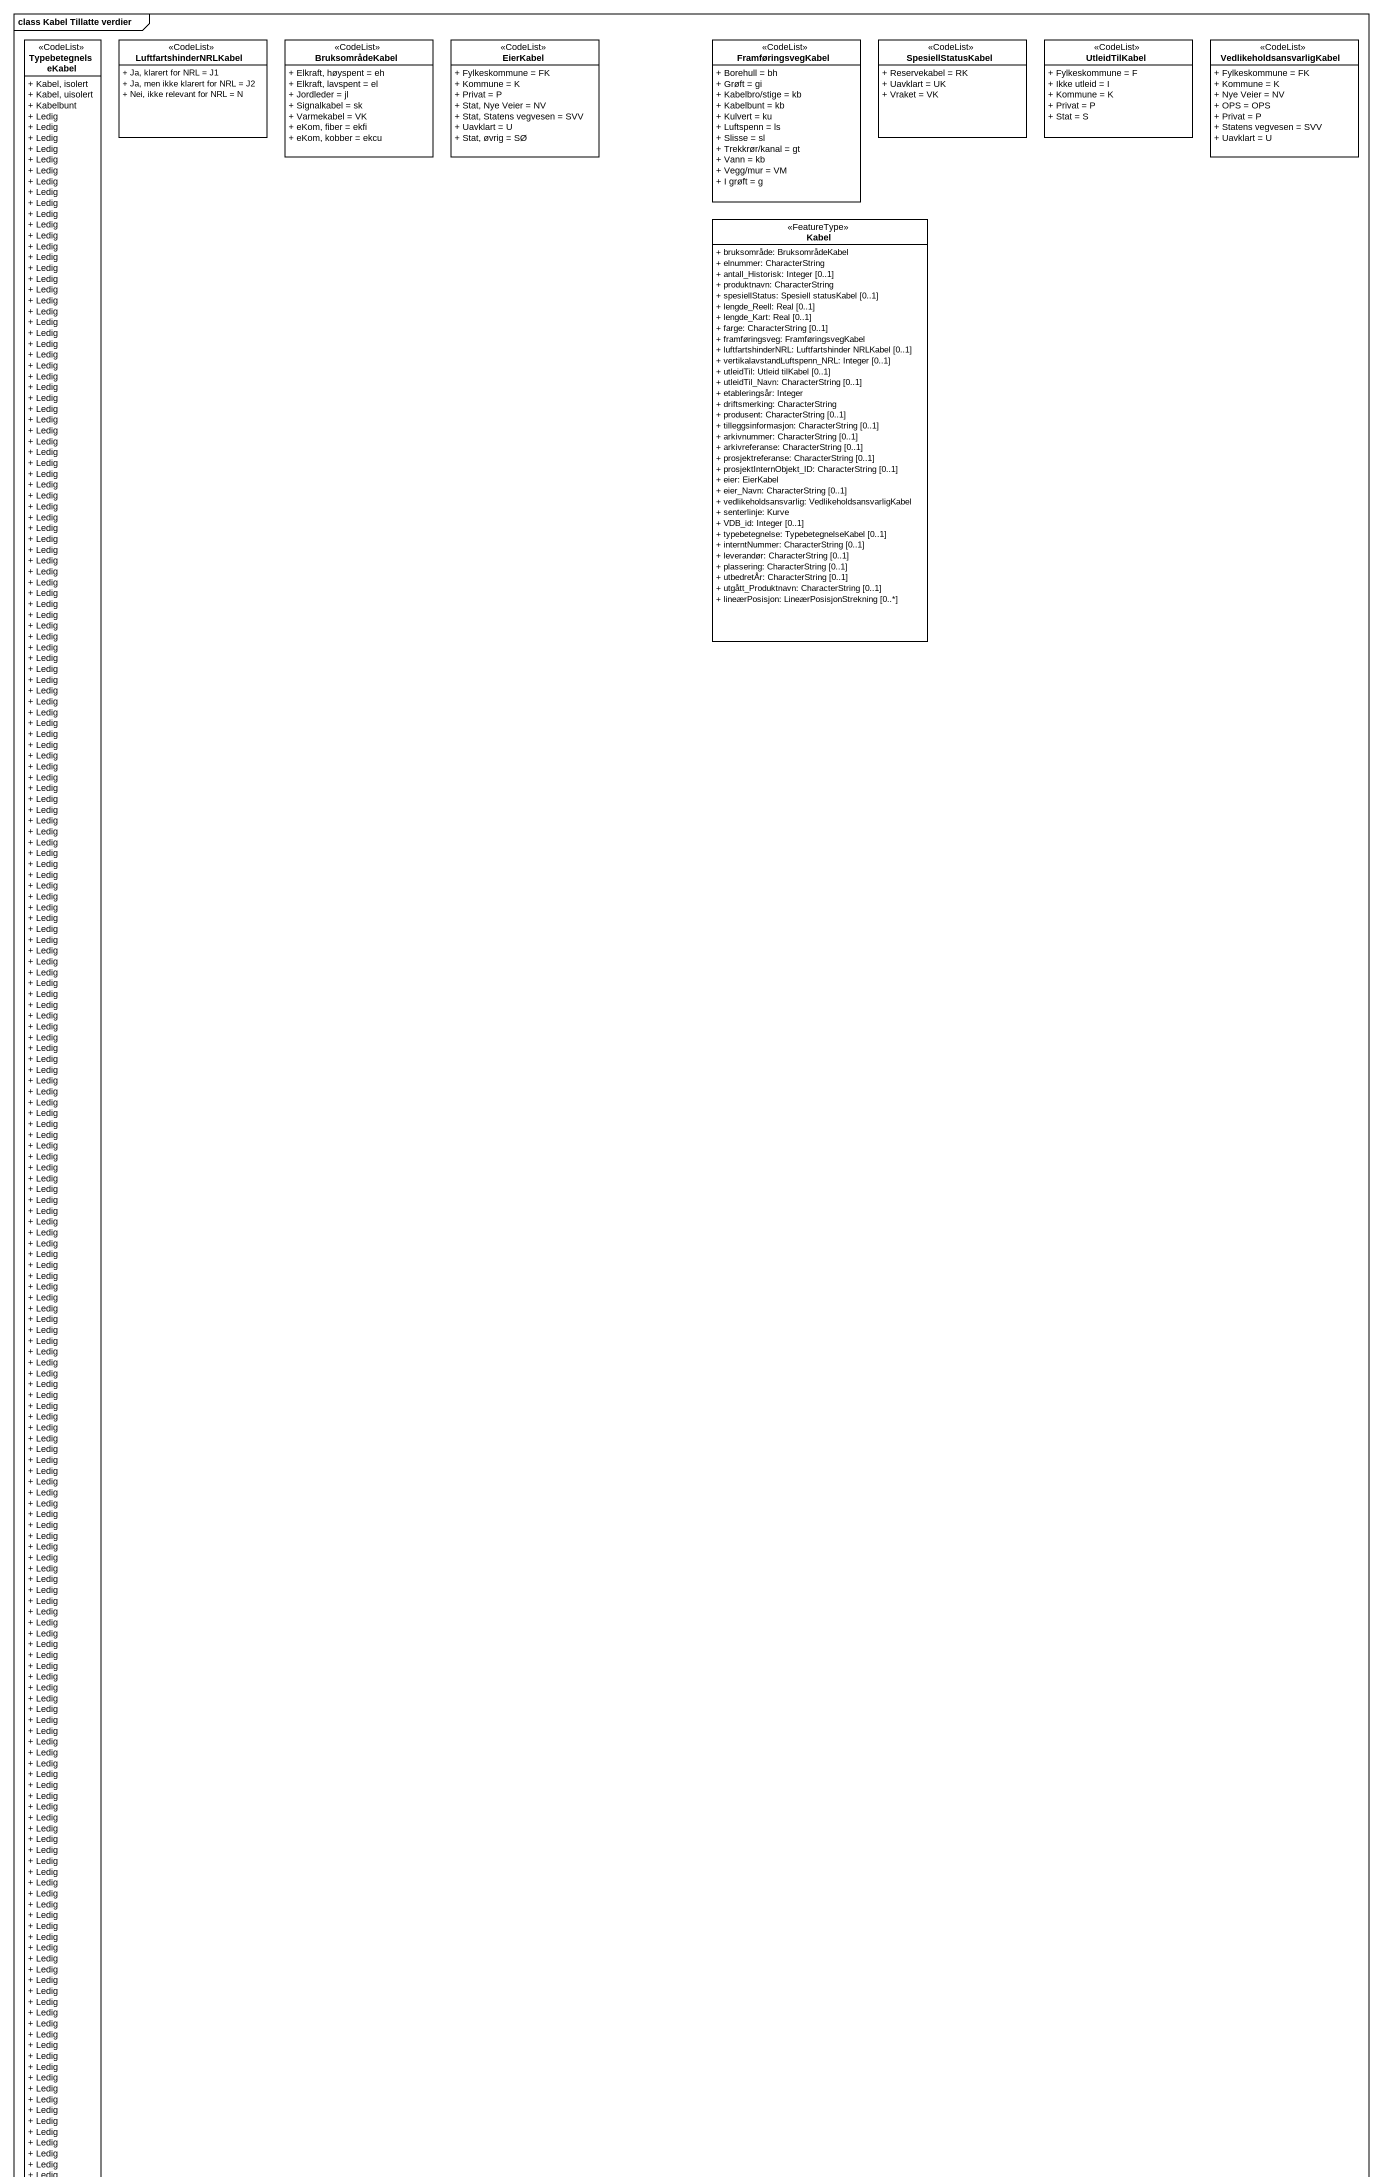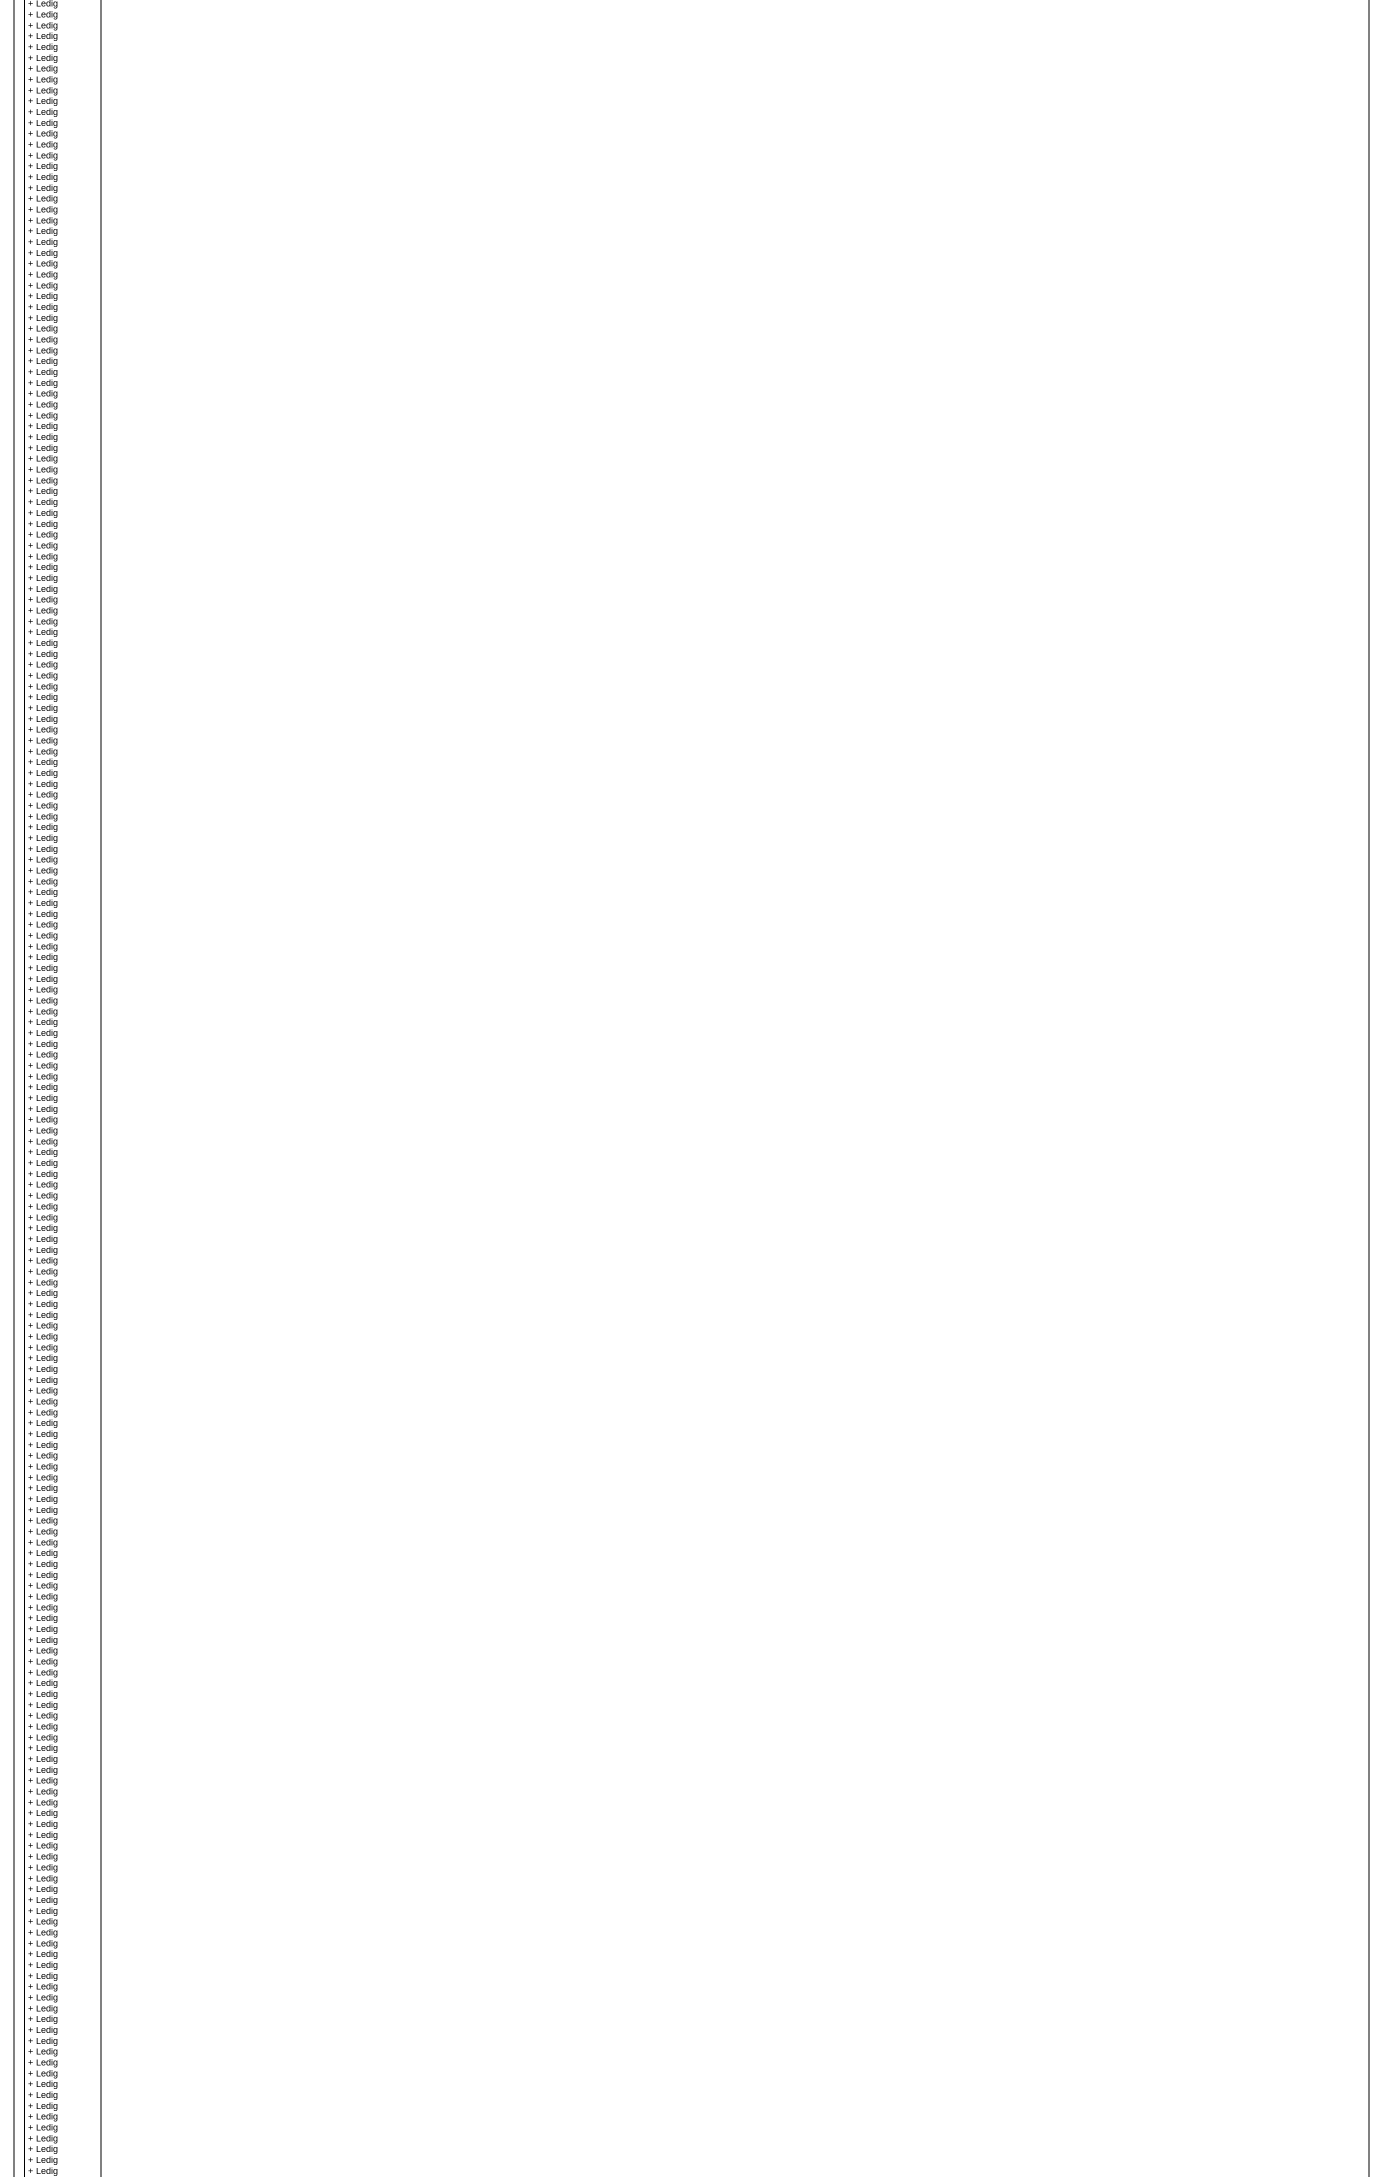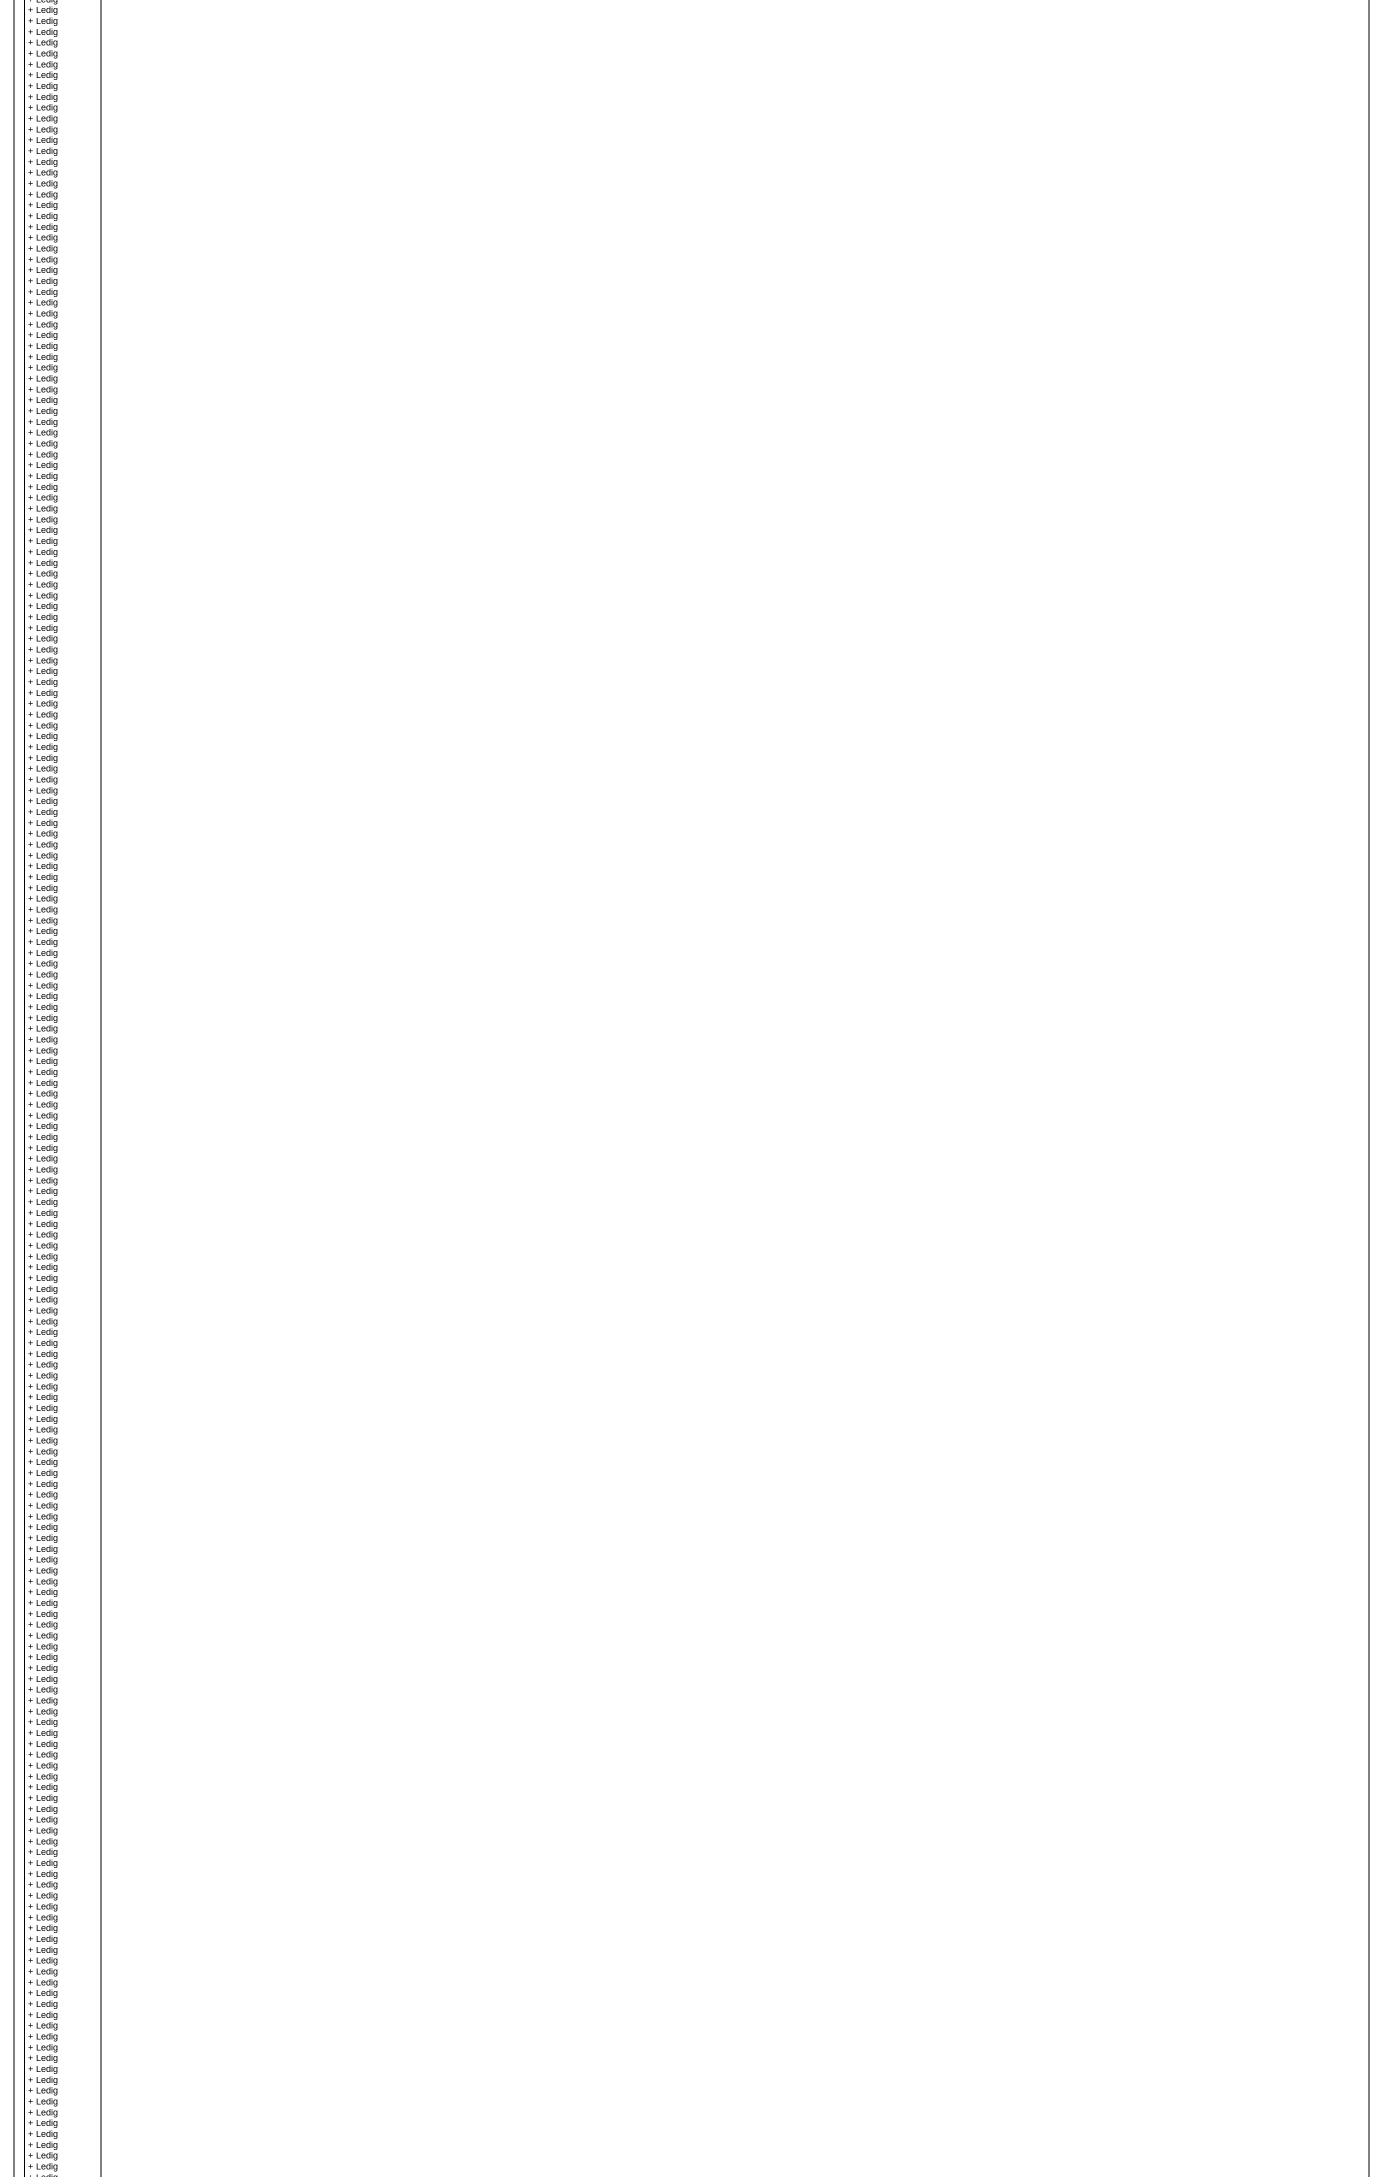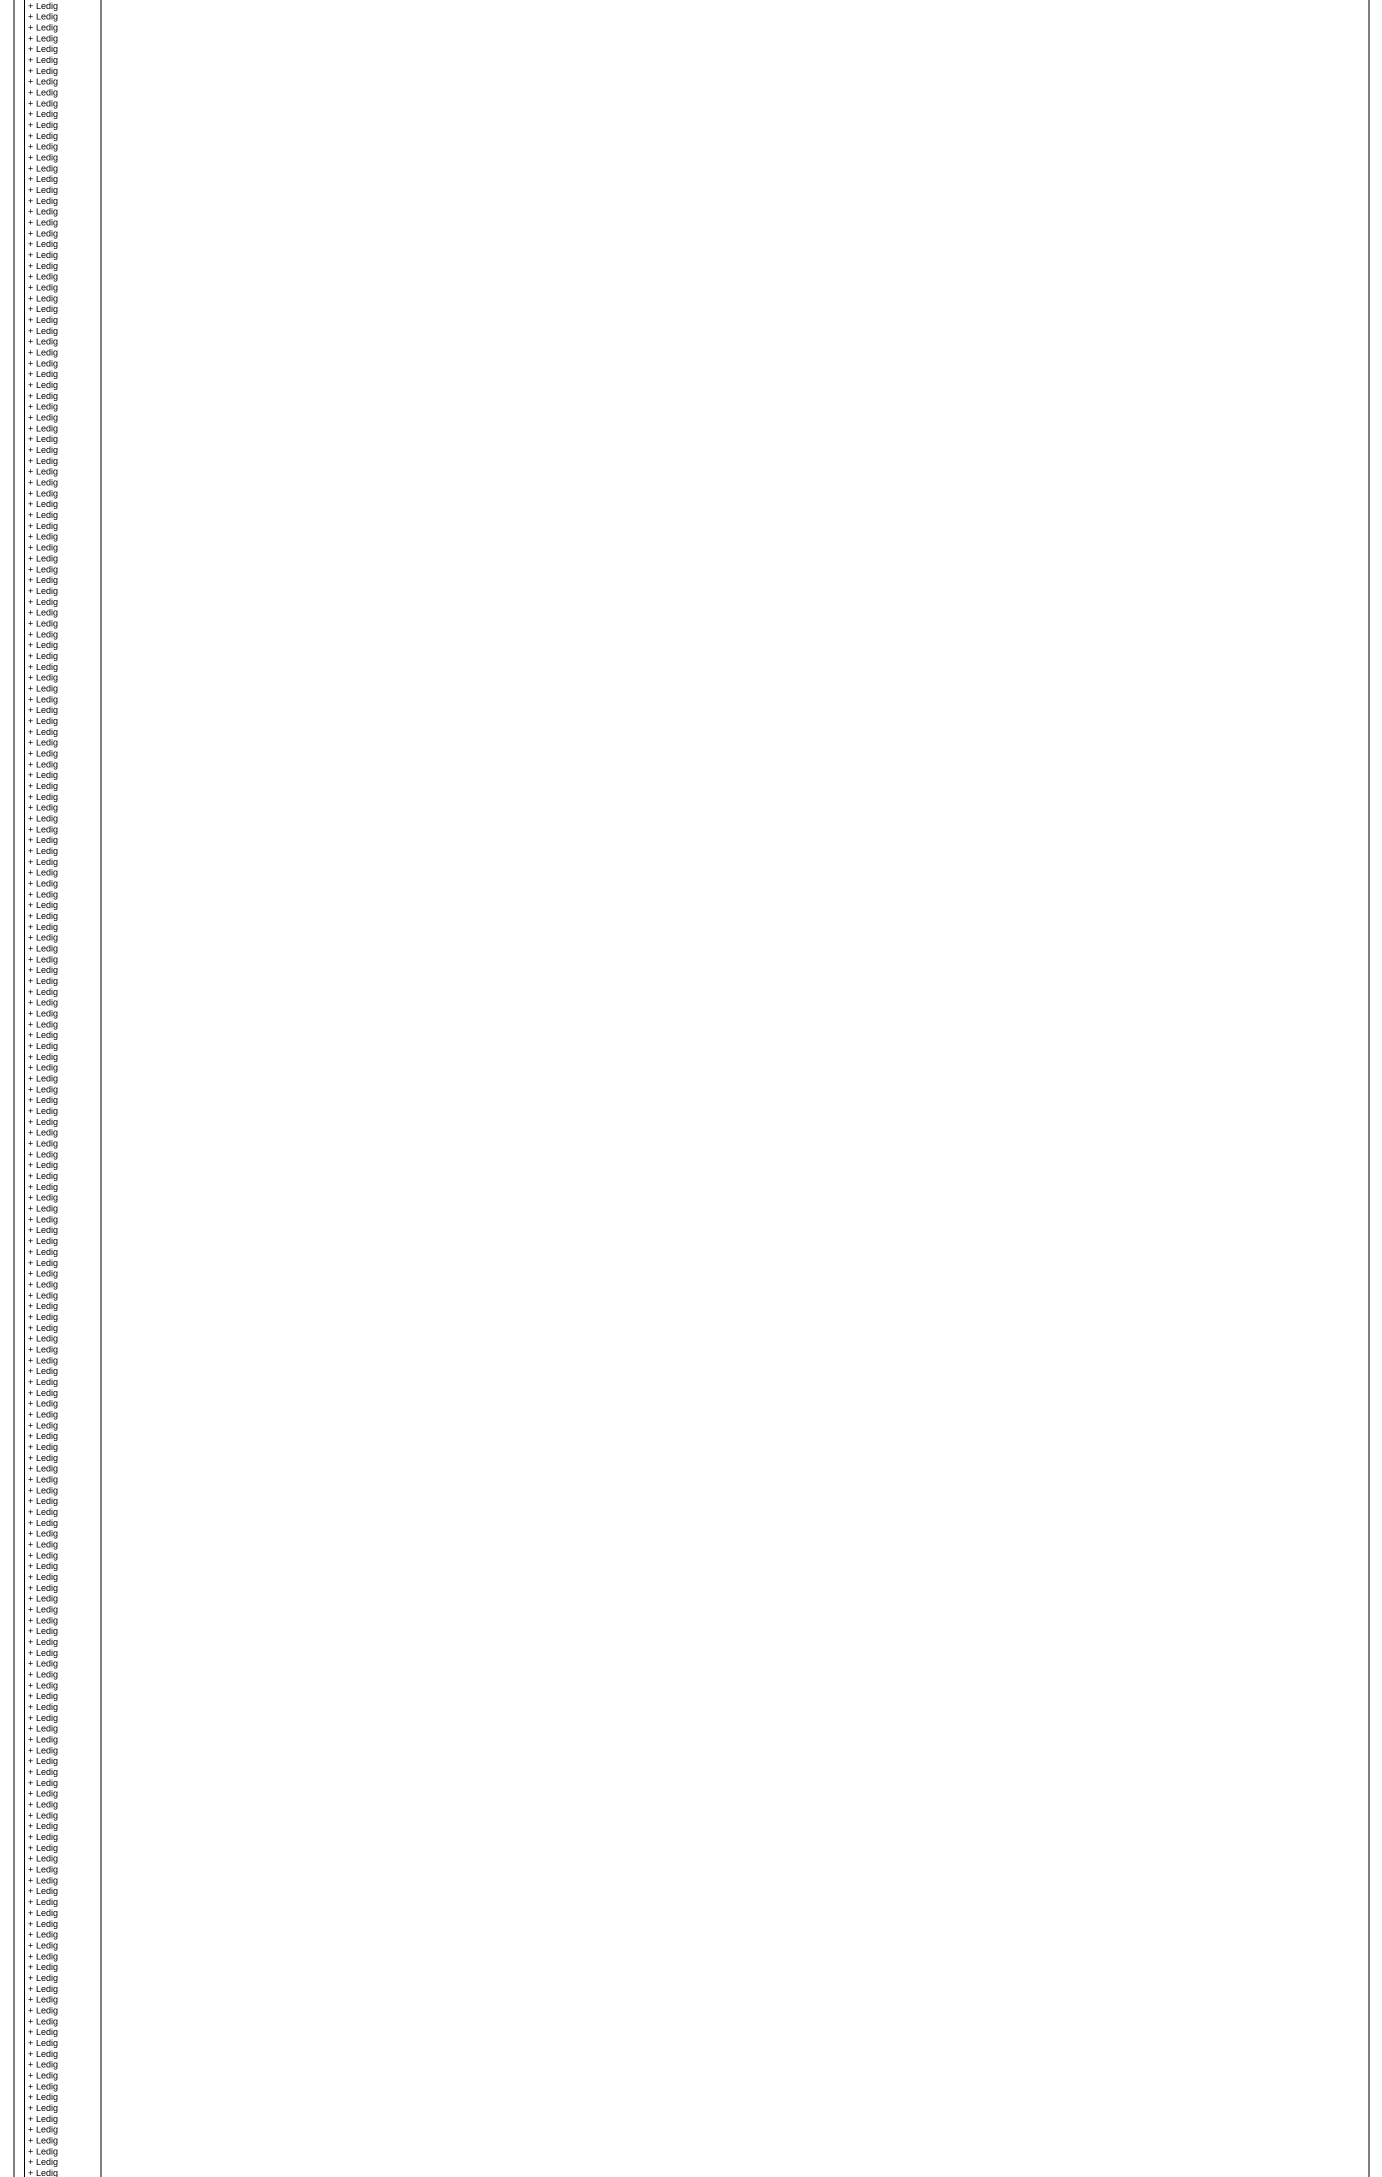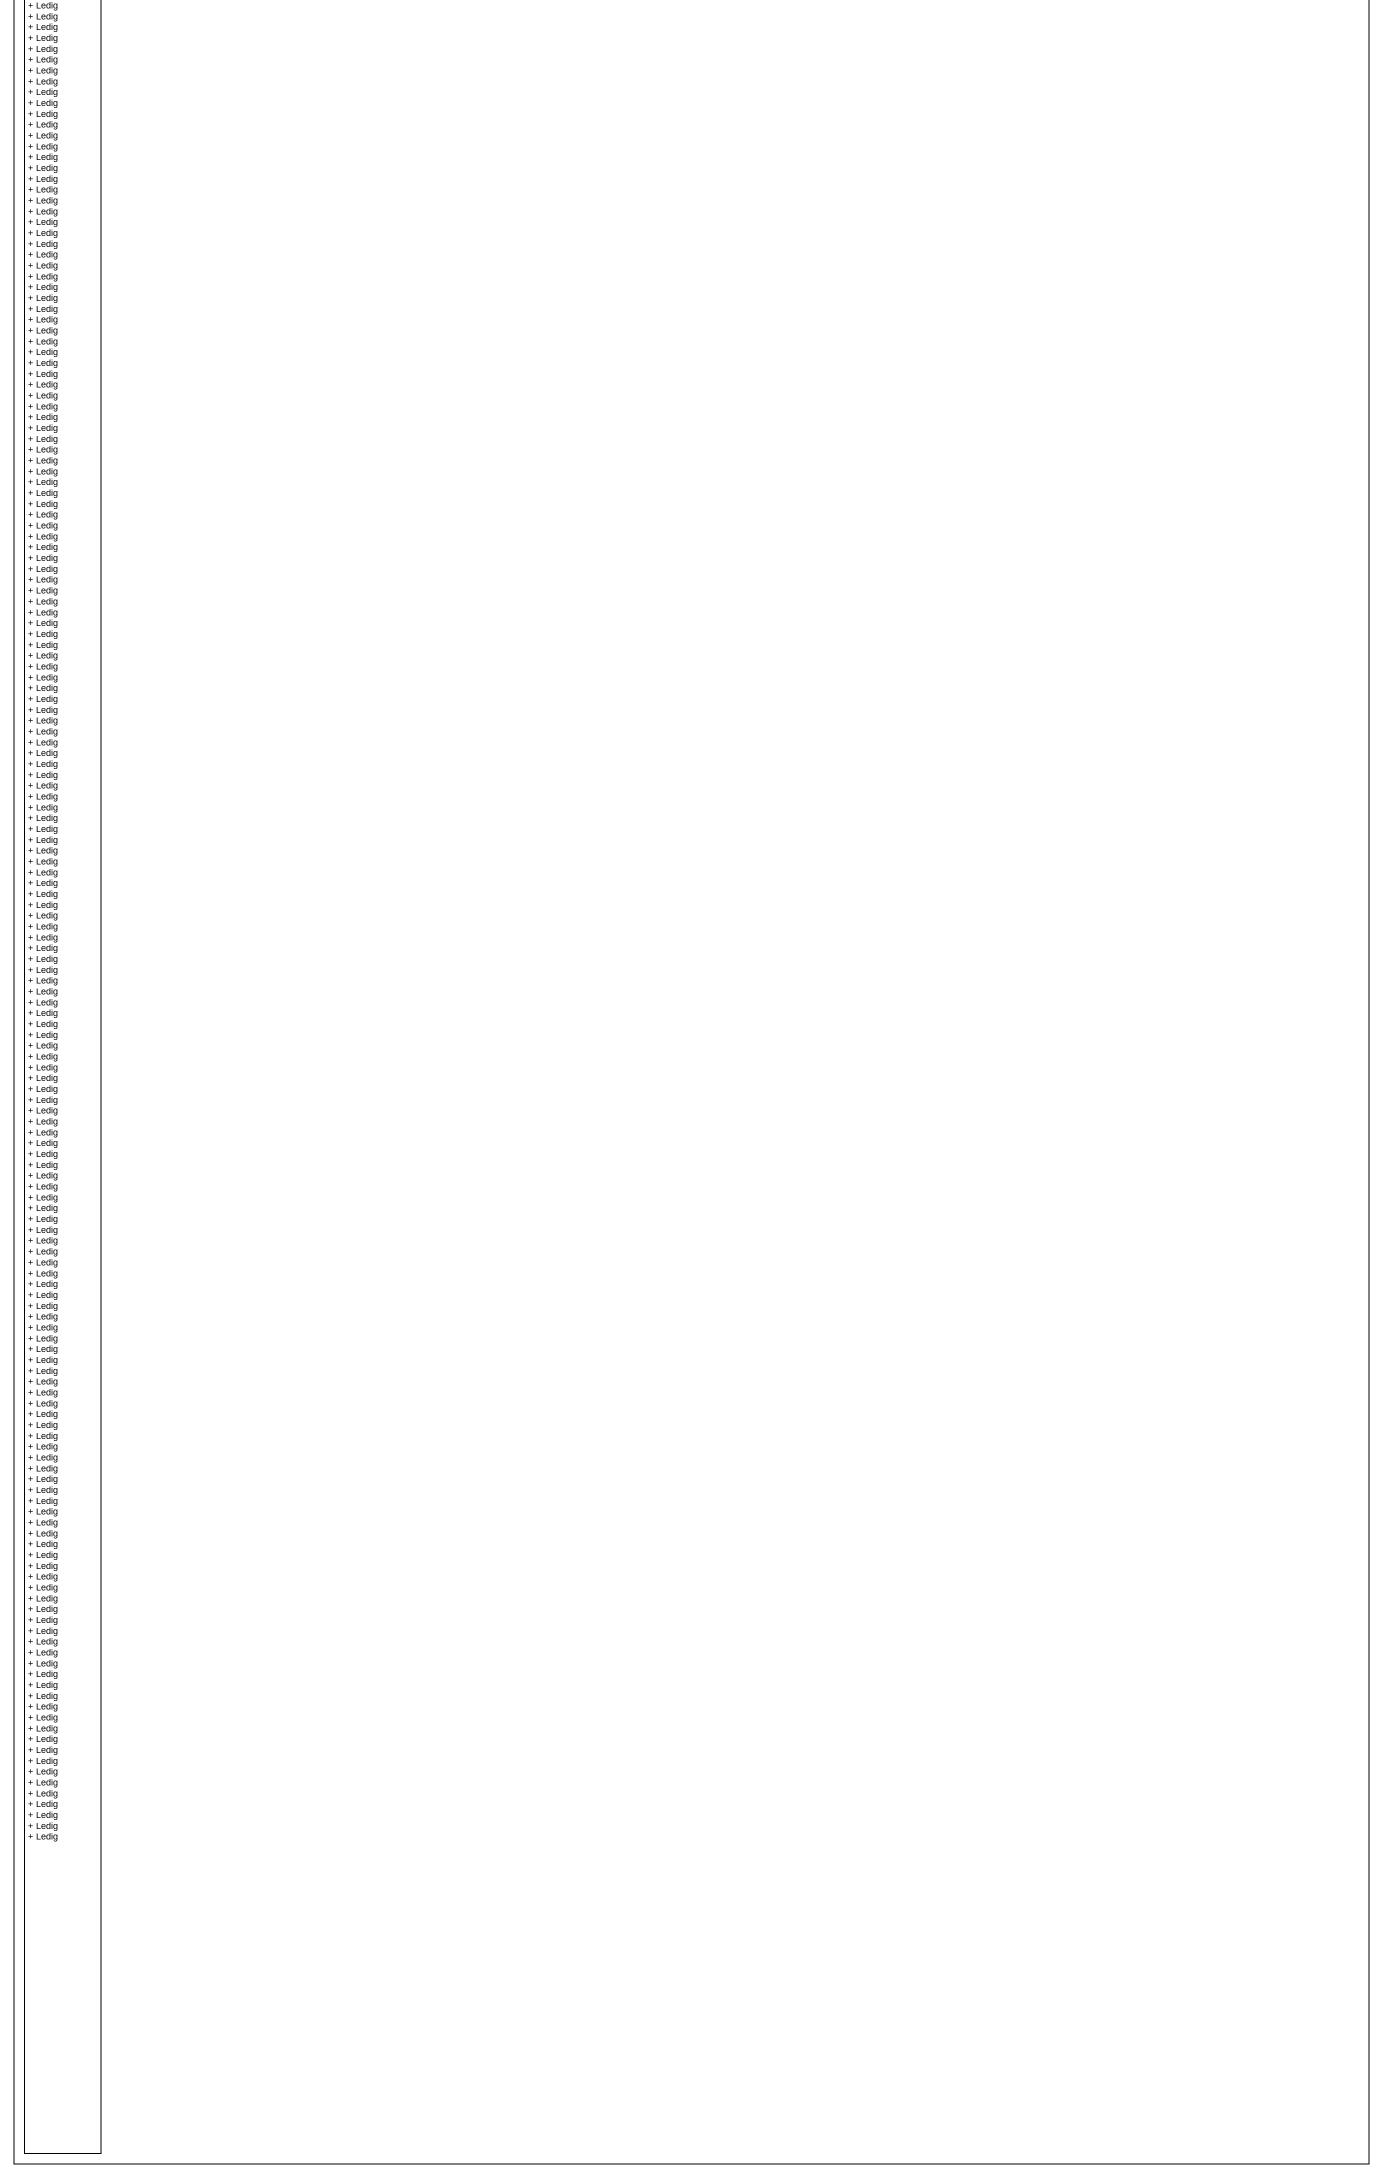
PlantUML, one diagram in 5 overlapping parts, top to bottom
@startuml
mainframe class Kabel Tillatte verdier
hide circle
hide empty members
skinparam classAttributeIconSize 0
class TypebetegnelseKabel <<CodeList>> {
  + Kabel, isolert
  + Kabel, uisolert
  + Kabelbunt
  + Ledig
  + Ledig
  + Ledig
  + Ledig
  + Ledig
  + Ledig
  + Ledig
  + Ledig
  + Ledig
  + Ledig
  + Ledig
  + Ledig
  + Ledig
  + Ledig
  + Ledig
  + Ledig
  + Ledig
  + Ledig
  + Ledig
  + Ledig
  + Ledig
  + Ledig
  + Ledig
  + Ledig
  + Ledig
  + Ledig
  + Ledig
  + Ledig
  + Ledig
  + Ledig
  + Ledig
  + Ledig
  + Ledig
  + Ledig
  + Ledig
  + Ledig
  + Ledig
  + Ledig
  + Ledig
  + Ledig
  + Ledig
  + Ledig
  + Ledig
  + Ledig
  + Ledig
  + Ledig
  + Ledig
  + Ledig
  + Ledig
  + Ledig
  + Ledig
  + Ledig
  + Ledig
  + Ledig
  + Ledig
  + Ledig
  + Ledig
  + Ledig
  + Ledig
  + Ledig
  + Ledig
  + Ledig
  + Ledig
  + Ledig
  + Ledig
  + Ledig
  + Ledig
  + Ledig
  + Ledig
  + Ledig
  + Ledig
  + Ledig
  + Ledig
  + Ledig
  + Ledig
  + Ledig
  + Ledig
  + Ledig
  + Ledig
  + Ledig
  + Ledig
  + Ledig
  + Ledig
  + Ledig
  + Ledig
  + Ledig
  + Ledig
  + Ledig
  + Ledig
  + Ledig
  + Ledig
  + Ledig
  + Ledig
  + Ledig
  + Ledig
  + Ledig
  + Ledig
  + Ledig
  + Ledig
  + Ledig
  + Ledig
  + Ledig
  + Ledig
  + Ledig
  + Ledig
  + Ledig
  + Ledig
  + Ledig
  + Ledig
  + Ledig
  + Ledig
  + Ledig
  + Ledig
  + Ledig
  + Ledig
  + Ledig
  + Ledig
  + Ledig
  + Ledig
  + Ledig
  + Ledig
  + Ledig
  + Ledig
  + Ledig
  + Ledig
  + Ledig
  + Ledig
  + Ledig
  + Ledig
  + Ledig
  + Ledig
  + Ledig
  + Ledig
  + Ledig
  + Ledig
  + Ledig
  + Ledig
  + Ledig
  + Ledig
  + Ledig
  + Ledig
  + Ledig
  + Ledig
  + Ledig
  + Ledig
  + Ledig
  + Ledig
  + Ledig
  + Ledig
  + Ledig
  + Ledig
  + Ledig
  + Ledig
  + Ledig
  + Ledig
  + Ledig
  + Ledig
  + Ledig
  + Ledig
  + Ledig
  + Ledig
  + Ledig
  + Ledig
  + Ledig
  + Ledig
  + Ledig
  + Ledig
  + Ledig
  + Ledig
  + Ledig
  + Ledig
  + Ledig
  + Ledig
  + Ledig
  + Ledig
  + Ledig
  + Ledig
  + Ledig
  + Ledig
  + Ledig
  + Ledig
  + Ledig
  + Ledig
  + Ledig
  + Ledig
  + Ledig
  + Ledig
  + Ledig
  + Ledig
  + Ledig
  + Ledig
  + Ledig
  + Ledig
  + Ledig
  + Ledig
  + Ledig
  + Ledig
  + Ledig
  + Ledig
  + Ledig
  + Ledig
  + Ledig
  + Ledig
  + Ledig
  + Ledig
  + Ledig
  + Ledig
  + Ledig
  + Ledig
  + Ledig
  + Ledig
  + Ledig
  + Ledig
  + Ledig
  + Ledig
  + Ledig
  + Ledig
  + Ledig
  + Ledig
  + Ledig
  + Ledig
  + Ledig
  + Ledig
  + Ledig
  + Ledig
  + Ledig
  + Ledig
  + Ledig
  + Ledig
  + Ledig
  + Ledig
  + Ledig
  + Ledig
  + Ledig
  + Ledig
  + Ledig
  + Ledig
  + Ledig
  + Ledig
  + Ledig
  + Ledig
  + Ledig
  + Ledig
  + Ledig
  + Ledig
  + Ledig
  + Ledig
  + Ledig
  + Ledig
  + Ledig
  + Ledig
  + Ledig
  + Ledig
  + Ledig
  + Ledig
  + Ledig
  + Ledig
  + Ledig
  + Ledig
  + Ledig
  + Ledig
  + Ledig
  + Ledig
  + Ledig
  + Ledig
  + Ledig
  + Ledig
  + Ledig
  + Ledig
  + Ledig
  + Ledig
  + Ledig
  + Ledig
  + Ledig
  + Ledig
  + Ledig
  + Ledig
  + Ledig
  + Ledig
  + Ledig
  + Ledig
  + Ledig
  + Ledig
  + Ledig
  + Ledig
  + Ledig
  + Ledig
  + Ledig
  + Ledig
  + Ledig
  + Ledig
  + Ledig
  + Ledig
  + Ledig
  + Ledig
  + Ledig
  + Ledig
  + Ledig
  + Ledig
  + Ledig
  + Ledig
  + Ledig
  + Ledig
  + Ledig
  + Ledig
  + Ledig
  + Ledig
  + Ledig
  + Ledig
  + Ledig
  + Ledig
  + Ledig
  + Ledig
  + Ledig
  + Ledig
  + Ledig
  + Ledig
  + Ledig
  + Ledig
  + Ledig
  + Ledig
  + Ledig
  + Ledig
  + Ledig
  + Ledig
  + Ledig
  + Ledig
  + Ledig
  + Ledig
  + Ledig
  + Ledig
  + Ledig
  + Ledig
  + Ledig
  + Ledig
  + Ledig
  + Ledig
  + Ledig
  + Ledig
  + Ledig
  + Ledig
  + Ledig
  + Ledig
  + Ledig
  + Ledig
  + Ledig
  + Ledig
  + Ledig
  + Ledig
  + Ledig
  + Ledig
  + Ledig
  + Ledig
  + Ledig
  + Ledig
  + Ledig
  + Ledig
  + Ledig
  + Ledig
  + Ledig
  + Ledig
  + Ledig
  + Ledig
  + Ledig
  + Ledig
  + Ledig
  + Ledig
  + Ledig
  + Ledig
  + Ledig
  + Ledig
  + Ledig
  + Ledig
  + Ledig
  + Ledig
  + Ledig
  + Ledig
  + Ledig
  + Ledig
  + Ledig
  + Ledig
  + Ledig
  + Ledig
  + Ledig
  + Ledig
  + Ledig
  + Ledig
  + Ledig
  + Ledig
  + Ledig
  + Ledig
  + Ledig
  + Ledig
  + Ledig
  + Ledig
  + Ledig
  + Ledig
  + Ledig
  + Ledig
  + Ledig
  + Ledig
  + Ledig
  + Ledig
  + Ledig
  + Ledig
  + Ledig
  + Ledig
  + Ledig
  + Ledig
  + Ledig
  + Ledig
  + Ledig
  + Ledig
  + Ledig
  + Ledig
  + Ledig
  + Ledig
  + Ledig
  + Ledig
  + Ledig
  + Ledig
  + Ledig
  + Ledig
  + Ledig
  + Ledig
  + Ledig
  + Ledig
  + Ledig
  + Ledig
  + Ledig
  + Ledig
  + Ledig
  + Ledig
  + Ledig
  + Ledig
  + Ledig
  + Ledig
  + Ledig
  + Ledig
  + Ledig
  + Ledig
  + Ledig
  + Ledig
  + Ledig
  + Ledig
  + Ledig
  + Ledig
  + Ledig
  + Ledig
  + Ledig
  + Ledig
  + Ledig
  + Ledig
  + Ledig
  + Ledig
  + Ledig
  + Ledig
  + Ledig
  + Ledig
  + Ledig
  + Ledig
  + Ledig
  + Ledig
  + Ledig
  + Ledig
  + Ledig
  + Ledig
  + Ledig
  + Ledig
  + Ledig
  + Ledig
  + Ledig
  + Ledig
  + Ledig
  + Ledig
  + Ledig
  + Ledig
  + Ledig
  + Ledig
  + Ledig
  + Ledig
  + Ledig
  + Ledig
  + Ledig
  + Ledig
  + Ledig
  + Ledig
  + Ledig
  + Ledig
  + Ledig
  + Ledig
  + Ledig
  + Ledig
  + Ledig
  + Ledig
  + Ledig
  + Ledig
  + Ledig
  + Ledig
  + Ledig
  + Ledig
  + Ledig
  + Ledig
  + Ledig
  + Ledig
  + Ledig
  + Ledig
  + Ledig
  + Ledig
  + Ledig
  + Ledig
  + Ledig
  + Ledig
  + Ledig
  + Ledig
  + Ledig
  + Ledig
  + Ledig
  + Ledig
  + Ledig
  + Ledig
  + Ledig
  + Ledig
  + Ledig
  + Ledig
  + Ledig
  + Ledig
  + Ledig
  + Ledig
  + Ledig
  + Ledig
  + Ledig
  + Ledig
  + Ledig
  + Ledig
  + Ledig
  + Ledig
  + Ledig
  + Ledig
  + Ledig
  + Ledig
  + Ledig
  + Ledig
  + Ledig
  + Ledig
  + Ledig
  + Ledig
  + Ledig
  + Ledig
  + Ledig
  + Ledig
  + Ledig
  + Ledig
  + Ledig
  + Ledig
  + Ledig
  + Ledig
  + Ledig
  + Ledig
  + Ledig
  + Ledig
  + Ledig
  + Ledig
  + Ledig
  + Ledig
  + Ledig
  + Ledig
  + Ledig
  + Ledig
  + Ledig
  + Ledig
  + Ledig
  + Ledig
  + Ledig
  + Ledig
  + Ledig
  + Ledig
  + Ledig
  + Ledig
  + Ledig
  + Ledig
  + Ledig
  + Ledig
  + Ledig
  + Ledig
  + Ledig
  + Ledig
  + Ledig
  + Ledig
  + Ledig
  + Ledig
  + Ledig
  + Ledig
  + Ledig
  + Ledig
  + Ledig
  + Ledig
  + Ledig
  + Ledig
  + Ledig
  + Ledig
  + Ledig
  + Ledig
  + Ledig
  + Ledig
  + Ledig
  + Ledig
  + Ledig
  + Ledig
  + Ledig
  + Ledig
  + Ledig
  + Ledig
  + Ledig
  + Ledig
  + Ledig
  + Ledig
  + Ledig
  + Ledig
  + Ledig
  + Ledig
  + Ledig
  + Ledig
  + Ledig
  + Ledig
  + Ledig
  + Ledig
  + Ledig
  + Ledig
  + Ledig
  + Ledig
  + Ledig
  + Ledig
  + Ledig
  + Ledig
  + Ledig
  + Ledig
  + Ledig
  + Ledig
  + Ledig
  + Ledig
  + Ledig
  + Ledig
  + Ledig
  + Ledig
  + Ledig
  + Ledig
  + Ledig
  + Ledig
  + Ledig
  + Ledig
  + Ledig
  + Ledig
  + Ledig
  + Ledig
  + Ledig
  + Ledig
  + Ledig
  + Ledig
  + Ledig
  + Ledig
  + Ledig
  + Ledig
  + Ledig
  + Ledig
  + Ledig
  + Ledig
  + Ledig
  + Ledig
  + Ledig
  + Ledig
  + Ledig
  + Ledig
  + Ledig
  + Ledig
  + Ledig
  + Ledig
  + Ledig
  + Ledig
  + Ledig
  + Ledig
  + Ledig
  + Ledig
  + Ledig
  + Ledig
  + Ledig
  + Ledig
  + Ledig
  + Ledig
  + Ledig
  + Ledig
  + Ledig
  + Ledig
  + Ledig
  + Ledig
  + Ledig
  + Ledig
  + Ledig
  + Ledig
  + Ledig
  + Ledig
  + Ledig
  + Ledig
  + Ledig
  + Ledig
  + Ledig
  + Ledig
  + Ledig
  + Ledig
  + Ledig
  + Ledig
  + Ledig
  + Ledig
  + Ledig
  + Ledig
  + Ledig
  + Ledig
  + Ledig
  + Ledig
  + Ledig
  + Ledig
  + Ledig
  + Ledig
  + Ledig
  + Ledig
  + Ledig
  + Ledig
  + Ledig
  + Ledig
  + Ledig
  + Ledig
  + Ledig
  + Ledig
  + Ledig
  + Ledig
  + Ledig
  + Ledig
  + Ledig
  + Ledig
  + Ledig
  + Ledig
  + Ledig
  + Ledig
  + Ledig
  + Ledig
  + Ledig
  + Ledig
  + Ledig
  + Ledig
  + Ledig
  + Ledig
  + Ledig
  + Ledig
  + Ledig
  + Ledig
  + Ledig
  + Ledig
  + Ledig
  + Ledig
  + Ledig
  + Ledig
  + Ledig
  + Ledig
  + Ledig
  + Ledig
  + Ledig
  + Ledig
  + Ledig
  + Ledig
  + Ledig
  + Ledig
  + Ledig
  + Ledig
  + Ledig
  + Ledig
  + Ledig
  + Ledig
  + Ledig
  + Ledig
  + Ledig
  + Ledig
  + Ledig
  + Ledig
  + Ledig
  + Ledig
  + Ledig
  + Ledig
  + Ledig
  + Ledig
  + Ledig
  + Ledig
  + Ledig
  + Ledig
  + Ledig
  + Ledig
  + Ledig
  + Ledig
  + Ledig
  + Ledig
  + Ledig
  + Ledig
  + Ledig
  + Ledig
  + Ledig
  + Ledig
  + Ledig
  + Ledig
  + Ledig
  + Ledig
  + Ledig
  + Ledig
  + Ledig
  + Ledig
  + Ledig
  + Ledig
  + Ledig
  + Ledig
  + Ledig
  + Ledig
  + Ledig
  + Ledig
  + Ledig
  + Ledig
  + Ledig
  + Ledig
  + Ledig
  + Ledig
  + Ledig
  + Ledig
  + Ledig
  + Ledig
  + Ledig
  + Ledig
  + Ledig
  + Ledig
  + Ledig
  + Ledig
  + Ledig
  + Ledig
  + Ledig
  + Ledig
  + Ledig
  + Ledig
  + Ledig
  + Ledig
  + Ledig
  + Ledig
  + Ledig
  + Ledig
  + Ledig
  + Ledig
  + Ledig
  + Ledig
  + Ledig
  + Ledig
  + Ledig
  + Ledig
  + Ledig
  + Ledig
  + Ledig
  + Ledig
  + Ledig
  + Ledig
  + Ledig
  + Ledig
  + Ledig
  + Ledig
  + Ledig
  + Ledig
  + Ledig
  + Ledig
  + Ledig
  + Ledig
  + Ledig
  + Ledig
  + Ledig
  + Ledig
  + Ledig
  + Ledig
  + Ledig
  + Ledig
  + Ledig
  + Ledig
  + Ledig
  + Ledig
  + Ledig
  + Ledig
  + Ledig
  + Ledig
  + Ledig
  + Ledig
  + Ledig
  + Ledig
  + Ledig
  + Ledig
  + Ledig
  + Ledig
  + Ledig
  + Ledig
  + Ledig
  + Ledig
}
class LuftfartshinderNRLKabel <<CodeList>> {
  + Ja, klarert for NRL = J1
  + Ja, men ikke klarert for NRL = J2
  + Nei, ikke relevant for NRL = N
}
class BruksområdeKabel <<CodeList>> {
  + Elkraft, høyspent = eh
  + Elkraft, lavspent = el
  + Jordleder = jl
  + Signalkabel = sk
  + Varmekabel = VK
  + eKom, fiber = ekfi
  + eKom, kobber = ekcu
}
class EierKabel <<CodeList>> {
  + Fylkeskommune = FK
  + Kommune = K
  + Privat = P
  + Stat, Nye Veier = NV
  + Stat, Statens vegvesen = SVV
  + Uavklart = U
  + Stat, øvrig = SØ
}
class FramføringsvegKabel <<CodeList>> {
  + Borehull = bh
  + Grøft = gi
  + Kabelbro/stige = kb
  + Kabelbunt = kb
  + Kulvert = ku
  + Luftspenn = ls
  + Slisse = sl
  + Trekkrør/kanal = gt
  + Vann = kb
  + Vegg/mur = VM
  + I grøft = g
}
class SpesiellStatusKabel <<CodeList>> {
  + Reservekabel = RK
  + Uavklart = UK
  + Vraket = VK
}
class UtleidTilKabel <<CodeList>> {
  + Fylkeskommune = F
  + Ikke utleid = I
  + Kommune = K
  + Privat = P
  + Stat = S
}
class VedlikeholdsansvarligKabel <<CodeList>> {
  + Fylkeskommune = FK
  + Kommune = K
  + Nye Veier = NV
  + OPS = OPS
  + Privat = P
  + Statens vegvesen = SVV
  + Uavklart = U
}
class Kabel <<FeatureType>> {
  + bruksområde: BruksområdeKabel
  + elnummer: CharacterString
  + antall_Historisk: Integer [0..1]
  + produktnavn: CharacterString
  + spesiellStatus: Spesiell statusKabel [0..1]
  + lengde_Reell: Real [0..1]
  + lengde_Kart: Real [0..1]
  + farge: CharacterString [0..1]
  + framføringsveg: FramføringsvegKabel
  + luftfartshinderNRL: Luftfartshinder NRLKabel [0..1]
  + vertikalavstandLuftspenn_NRL: Integer [0..1]
  + utleidTil: Utleid tilKabel [0..1]
  + utleidTil_Navn: CharacterString [0..1]
  + etableringsår: Integer
  + driftsmerking: CharacterString
  + produsent: CharacterString [0..1]
  + tilleggsinformasjon: CharacterString [0..1]
  + arkivnummer: CharacterString [0..1]
  + arkivreferanse: CharacterString [0..1]
  + prosjektreferanse: CharacterString [0..1]
  + prosjektInternObjekt_ID: CharacterString [0..1]
  + eier: EierKabel
  + eier_Navn: CharacterString [0..1]
  + vedlikeholdsansvarlig: VedlikeholdsansvarligKabel
  + senterlinje: Kurve
  + VDB_id: Integer [0..1]
  + typebetegnelse: TypebetegnelseKabel [0..1]
  + interntNummer: CharacterString [0..1]
  + leverandør: CharacterString [0..1]
  + plassering: CharacterString [0..1]
  + utbedretÅr: CharacterString [0..1]
  + utgått_Produktnavn: CharacterString [0..1]
  + lineærPosisjon: LineærPosisjonStrekning [0..*]
}
@enduml
